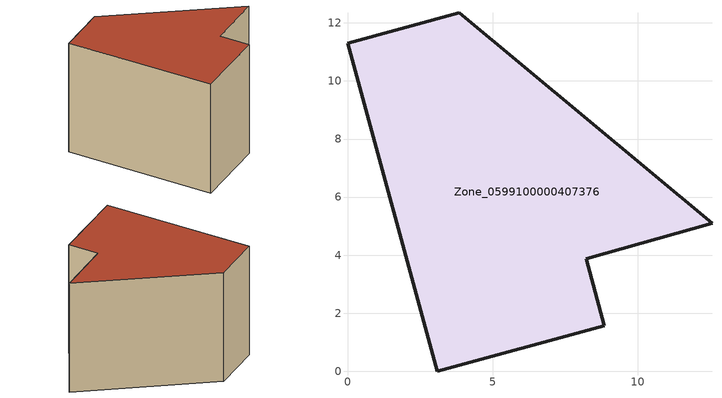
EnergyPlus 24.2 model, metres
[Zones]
Zone_0599100000407376
 floor ground (C_G): 8.84,1.57 3.09,0 0,11.3 3.85,12.35 12.56,5.09 8.22,3.88 z0
 wall outside (C_F): 3.09,0 8.84,1.57 8.22,3.88 12.56,5.09 3.85,12.35 0,11.3 3.09,0 z0:9.5
 roof outside (C_R): 12.56,5.09 3.85,12.35 0,11.3 3.09,0 8.84,1.57 8.22,3.88 z9.5
[BUILDING]
Pand.0599100000407376: North Axis=0; Terrain=City; Loads Convergence Tolerance Value=0.04; Temperature Convergence Tolerance Value=0.4; Solar Distribution=FullExterior; Maximum Number of Warmup Days=25; Minimum Number of Warmup Days=1
[Site:Location]
Rotterdam.The.Hague.AP_ZH_NLD Design_Conditions: Latitude=51.96; Longitude=4.45; Time Zone=1; Elevation=-4.5
[SITE:GROUNDTEMPERATURE:BUILDINGSURFACE]
18, 18, 18, 18, 18, 18, 18, 18, 18, 18, 18, 18
[MATERIAL] Thermal Absorptance=0.9; Solar Absorptance=0.7; Visible Absorptance=0.7
Name | Roughness | Thickness | Conductivity | Density | Specific Heat
G.TI.1992-2005 | MediumSmooth | 0.15 | 0.06 | 540 | 1210
F.TI.1992-2005 | Rough | 0.3 | 0.12 | 1920 | 840
R.TI.1992-2005 | MediumRough | 0.2 | 0.08 | 1500 | 1000
[CONSTRUCTION]
C_G: G.TI.1992-2005
C_F: F.TI.1992-2005
C_R: R.TI.1992-2005
[ZONE]
Zone_0599100000407376: Type=1; Multiplier=1; Ceiling Height=Autocalculate; Volume=Autocalculate; Floor Area=autocalculate; Part of Total Floor Area=Yes
[ZONEINFILTRATION:DESIGNFLOWRATE]
Infil_Zone_0599100000407376: Zone or ZoneList or Space or SpaceList=Zone_0599100000407376; Schedule=AlwaysOn; Design Flow Rate Calculation Method=Flow/Area; Flow Rate per Floor Area=0.0015; Constant Term Coefficient=1; Temperature Term Coefficient=0; Velocity Term Coefficient=0; Velocity Squared Term Coefficient=0
[HVACTEMPLATE:ZONE:IDEALLOADSAIRSYSTEM]
Zone_0599100000407376: Maximum Heating Supply Air Temperature=50; Minimum Cooling Supply Air Temperature=13; Maximum Heating Supply Air Humidity Ratio=0.0156; Minimum Cooling Supply Air Humidity Ratio=0.0077; Heating Limit=NoLimit; Cooling Limit=NoLimit; Dehumidification Control Type=ConstantSensibleHeatRatio; Cooling Sensible Heat Ratio=0.7; Dehumidification Setpoint=60; Humidification Control Type=None; Humidification Setpoint=30; Outdoor Air Method=None; Outdoor Air Flow Rate per Person=0.00944; Outdoor Air Flow Rate per Zone Floor Area=0; Outdoor Air Flow Rate per Zone=0; Demand Controlled Ventilation Type=None; Outdoor Air Economizer Type=NoEconomizer; Heat Recovery Type=None; Sensible Heat Recovery Effectiveness=0.7; Latent Heat Recovery Effectiveness=0.65
[ZONECONTROL:THERMOSTAT]
ThermostatControl_Zone_0599100000407376: Zone or ZoneList=Zone_0599100000407376; Control Type Schedule=DualSetpointControlType; Control 1=Thermostat_Zone_0599100000407376; Temperature Difference Between Cutout And Setpoint=0
[THERMOSTATSETPOINT:DUALSETPOINT]
Thermostat_Zone_0599100000407376: Heating Setpoint Temperature Schedule=HeatingSetpoint_Zone_0599100000407376; Cooling Setpoint Temperature Schedule=CoolingSetpoint_Zone_0599100000407376
[SCHEDULE:COMPACT]
HeatingSetpoint_Zone_0599100000407376: Through: 12/31, For: AllDays, Until: 24:00, 21
CoolingSetpoint_Zone_0599100000407376: Through: 12/31, For: AllDays, Until: 24:00, 24
DualSetpointControlType: Through: 12/31, For: AllDays, Until: 24:00, 4
AlwaysOn: Through: 12/31, For: AllDays, Until: 24:00, 1
